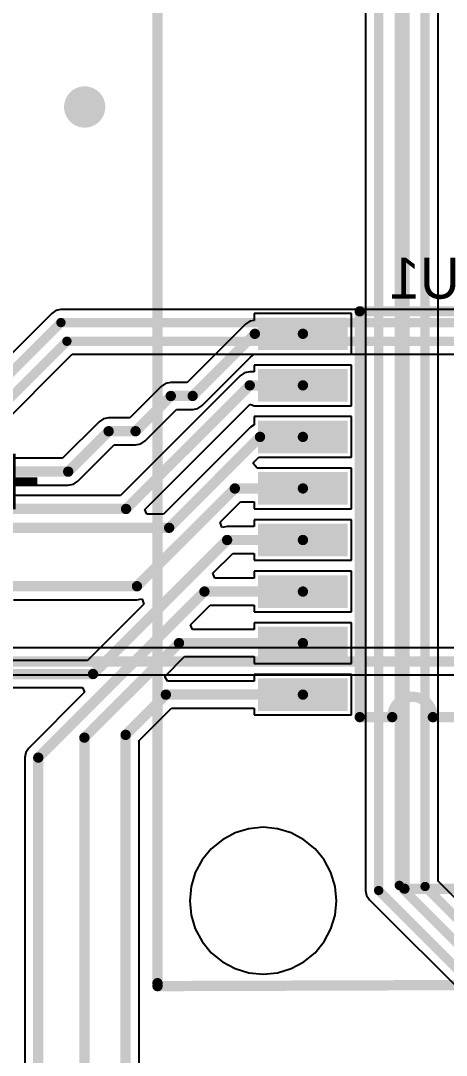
# Model space of a CAD drawing. Header units: millimetres. Extents: x -0.4 to 7.76, y -3.34 to 0.42.
# Drawn here: x 1.946 to 2.358, y -2.338 to -1.334 of the extents above; entities that cross this region are included whole.
import ezdxf

# ---------------------------------------------------------------- set-up
doc = ezdxf.new("R2010")
doc.units = ezdxf.units.MM
doc.header["$MEASUREMENT"] = 0
for name, color, linetype in [('BottomLayer', 5, 'Continuous'), ('BottomOverlay', 54, 'Continuous'), ('BottomPaste', 16, 'Continuous'), ('BottomSolder', 6, 'Continuous'), ('MultiLayer', 9, 'Continuous'), ('TopLayer', 1, 'Continuous'), ('TopOverlay', 2, 'Continuous'), ('ViaHoleLayer', 16, 'Continuous')]:
    doc.layers.add(name, color=color, linetype=linetype)

# ---------------------------------------------------------------- blocks, each defined once
blk = doc.blocks.new('LCD_MODULE_3_2_480_320_11')
at = {"layer": 'TopOverlay', "const_width": 0.01}
for points in [[(-0.0394, -2.135), (-0.0394, 0)], [(0.2, -0.0394), (0.2, -2.0433)], [(0.2, -2.0433), (3.2677, -2.0472)], [(-0.0394, -2.1378), (3.5433, -2.126)]]:
    blk.add_lwpolyline(points, dxfattribs=at)
at = {"layer": 'TopOverlay', "const_width": 0.005}
for points in [[(0.1975, -2.0433, 1), (0.2025, -2.0433, 1)], [(0.1975, -2.0433, 1), (0.2025, -2.0433, 1)], [(-0.0419, -2.135, 1), (-0.0369, -2.135, 1)], [(-0.0419, -2.1378, 1), (-0.0369, -2.1378, 1)]]:
    blk.add_lwpolyline(points, format="xyb", close=True, dxfattribs=at)
blk = doc.blocks.new('MCP3008_I_SL_B_45')
at = {"layer": 'BottomLayer'}
for points in [[(-0.1457, 0.1632), (-0.0669, 0.1632), (-0.1457, 0.1868), (-0.0669, 0.1868)], [(0.0669, 0.1632), (0.1457, 0.1632), (0.0669, 0.1868), (0.1457, 0.1868)], [(-0.1457, 0.1132), (-0.0669, 0.1132), (-0.1457, 0.1368), (-0.0669, 0.1368)], [(0.0669, 0.1132), (0.1457, 0.1132), (0.0669, 0.1368), (0.1457, 0.1368)], [(-0.1457, 0.0632), (-0.0669, 0.0632), (-0.1457, 0.0868), (-0.0669, 0.0868)], [(0.0669, 0.0632), (0.1457, 0.0632), (0.0669, 0.0868), (0.1457, 0.0868)], [(-0.1457, 0.0132), (-0.0669, 0.0132), (-0.1457, 0.0368), (-0.0669, 0.0368)], [(0.0669, 0.0132), (0.1457, 0.0132), (0.0669, 0.0368), (0.1457, 0.0368)], [(-0.1457, -0.0368), (-0.0669, -0.0368), (-0.1457, -0.0132), (-0.0669, -0.0132)], [(0.0669, -0.0368), (0.1457, -0.0368), (0.0669, -0.0132), (0.1457, -0.0132)], [(-0.1457, -0.0868), (-0.0669, -0.0868), (-0.1457, -0.0632), (-0.0669, -0.0632)], [(0.0669, -0.0868), (0.1457, -0.0868), (0.0669, -0.0632), (0.1457, -0.0632)], [(-0.1457, -0.1368), (-0.0669, -0.1368), (-0.1457, -0.1132), (-0.0669, -0.1132)], [(0.0669, -0.1368), (0.1457, -0.1368), (0.0669, -0.1132), (0.1457, -0.1132)], [(-0.1457, -0.1868), (-0.0669, -0.1868), (-0.1457, -0.1632), (-0.0669, -0.1632)], [(0.0669, -0.1868), (0.1457, -0.1868), (0.0669, -0.1632), (0.1457, -0.1632)]]:
    blk.add_solid(points, dxfattribs=at)
at = {"layer": 'BottomOverlay', "const_width": 0.01}
for points in [[(-0.0512, 0.1968), (0.0512, 0.1968)], [(-0.0512, -0.1968), (-0.0512, 0.1968)], [(0.0512, -0.1968), (0.0512, 0.1968)], [(-0.0512, -0.1968), (-0.0197, -0.1968)], [(0.0197, -0.1968), (0.0512, -0.1968)]]:
    blk.add_lwpolyline(points, dxfattribs=at)
at = {"layer": 'BottomOverlay', "const_width": 0.005}
for points in [[(-0.0537, 0.1968, 1), (-0.0487, 0.1968, 1)], [(-0.0537, 0.1968, 1), (-0.0487, 0.1968, 1)], [(0.0487, 0.1968, 1), (0.0537, 0.1968, 1)], [(0.0487, 0.1968, 1), (0.0537, 0.1968, 1)], [(-0.0537, -0.1968, 1), (-0.0487, -0.1968, 1)], [(-0.0537, -0.1968, 1), (-0.0487, -0.1968, 1)], [(-0.0222, -0.1968, 1), (-0.0172, -0.1968, 1)], [(-0.0222, -0.1968, 1), (-0.0172, -0.1968, 1)], [(0.0172, -0.1968, 1), (0.0222, -0.1968, 1)], [(0.0172, -0.1968, 1), (0.0222, -0.1968, 1)], [(0.0487, -0.1968, 1), (0.0537, -0.1968, 1)], [(0.0487, -0.1968, 1), (0.0537, -0.1968, 1)]]:
    blk.add_lwpolyline(points, format="xyb", close=True, dxfattribs=at)
at = {"layer": 'BottomOverlay', "const_width": 0.01}
blk.add_lwpolyline([(-0.0197, -0.1968, -1), (0.0197, -0.1968)], format="xyb", dxfattribs=at)
at = {"layer": 'BottomPaste'}
for points in [[(-0.1457, 0.1632), (-0.0669, 0.1632), (-0.1457, 0.1868), (-0.0669, 0.1868)], [(0.0669, 0.1632), (0.1457, 0.1632), (0.0669, 0.1868), (0.1457, 0.1868)], [(-0.1457, 0.1132), (-0.0669, 0.1132), (-0.1457, 0.1368), (-0.0669, 0.1368)], [(0.0669, 0.1132), (0.1457, 0.1132), (0.0669, 0.1368), (0.1457, 0.1368)], [(-0.1457, 0.0632), (-0.0669, 0.0632), (-0.1457, 0.0868), (-0.0669, 0.0868)], [(0.0669, 0.0632), (0.1457, 0.0632), (0.0669, 0.0868), (0.1457, 0.0868)], [(-0.1457, 0.0132), (-0.0669, 0.0132), (-0.1457, 0.0368), (-0.0669, 0.0368)], [(0.0669, 0.0132), (0.1457, 0.0132), (0.0669, 0.0368), (0.1457, 0.0368)], [(-0.1457, -0.0368), (-0.0669, -0.0368), (-0.1457, -0.0132), (-0.0669, -0.0132)], [(0.0669, -0.0368), (0.1457, -0.0368), (0.0669, -0.0132), (0.1457, -0.0132)], [(-0.1457, -0.0868), (-0.0669, -0.0868), (-0.1457, -0.0632), (-0.0669, -0.0632)], [(0.0669, -0.0868), (0.1457, -0.0868), (0.0669, -0.0632), (0.1457, -0.0632)], [(-0.1457, -0.1368), (-0.0669, -0.1368), (-0.1457, -0.1132), (-0.0669, -0.1132)], [(0.0669, -0.1368), (0.1457, -0.1368), (0.0669, -0.1132), (0.1457, -0.1132)], [(-0.1457, -0.1868), (-0.0669, -0.1868), (-0.1457, -0.1632), (-0.0669, -0.1632)], [(0.0669, -0.1868), (0.1457, -0.1868), (0.0669, -0.1632), (0.1457, -0.1632)]]:
    blk.add_solid(points, dxfattribs=at)
at = {"layer": 'BottomSolder'}
for points in [[(-0.1497, 0.1592), (-0.0629, 0.1592), (-0.1497, 0.1908), (-0.0629, 0.1908)], [(0.0629, 0.1592), (0.1497, 0.1592), (0.0629, 0.1908), (0.1497, 0.1908)], [(-0.1497, 0.1092), (-0.0629, 0.1092), (-0.1497, 0.1408), (-0.0629, 0.1408)], [(0.0629, 0.1092), (0.1497, 0.1092), (0.0629, 0.1408), (0.1497, 0.1408)], [(-0.1497, 0.0592), (-0.0629, 0.0592), (-0.1497, 0.0908), (-0.0629, 0.0908)], [(0.0629, 0.0592), (0.1497, 0.0592), (0.0629, 0.0908), (0.1497, 0.0908)], [(-0.1497, 0.0092), (-0.0629, 0.0092), (-0.1497, 0.0408), (-0.0629, 0.0408)], [(0.0629, 0.0092), (0.1497, 0.0092), (0.0629, 0.0408), (0.1497, 0.0408)], [(-0.1497, -0.0408), (-0.0629, -0.0408), (-0.1497, -0.0092), (-0.0629, -0.0092)], [(0.0629, -0.0408), (0.1497, -0.0408), (0.0629, -0.0092), (0.1497, -0.0092)], [(-0.1497, -0.0908), (-0.0629, -0.0908), (-0.1497, -0.0592), (-0.0629, -0.0592)], [(0.0629, -0.0908), (0.1497, -0.0908), (0.0629, -0.0592), (0.1497, -0.0592)], [(-0.1497, -0.1408), (-0.0629, -0.1408), (-0.1497, -0.1092), (-0.0629, -0.1092)], [(0.0629, -0.1408), (0.1497, -0.1408), (0.0629, -0.1092), (0.1497, -0.1092)], [(-0.1497, -0.1908), (-0.0629, -0.1908), (-0.1497, -0.1592), (-0.0629, -0.1592)], [(0.0629, -0.1908), (0.1497, -0.1908), (0.0629, -0.1592), (0.1497, -0.1592)]]:
    blk.add_solid(points, dxfattribs=at)

msp = doc.modelspace()

# ---------------------------------------------------------------- linework, layer by layer
at = {"layer": 'BottomLayer'}
for p, q in [((2.3504, -2.1685), (2.3504, -1.2904)), ((2.2801, -1.3137), (2.2801, -2.1777)), ((2.1677, -1.6255), (2.1635, -1.6284)), ((2.172, -1.6247), (2.1677, -1.6255)), ((2.2665, -1.618), (2.172, -1.618)), ((2.172, -1.618), (2.172, -1.6247)), ((2.2665, -1.6574), (2.2665, -1.618)), ((2.1635, -1.6284), (2.107, -1.6849)), ((2.1217, -1.7073), (2.1685, -1.6604)), ((2.1685, -1.6604), (2.172, -1.6574)), ((2.172, -1.6574), (2.172, -1.6574)), ((2.172, -1.6574), (2.172, -1.6574)), ((2.172, -1.6574), (2.2665, -1.6574)), ((2.1627, -1.6755), (2.1585, -1.6784)), ((2.1677, -1.6746), (2.1627, -1.6755)), ((2.172, -1.6746), (2.1677, -1.6746)), ((2.2665, -1.668), (2.172, -1.668)), ((2.172, -1.668), (2.172, -1.6746)), ((2.2665, -1.7074), (2.2665, -1.668)), ((2.1585, -1.6784), (2.0424, -1.7945)), ((2.0862, -1.6859), (2.0819, -1.6887)), ((2.0912, -1.6849), (2.0862, -1.6859)), ((2.107, -1.6849), (2.0912, -1.6849)), ((2.0819, -1.6887), (2.0515, -1.7191)), ((2.0659, -1.8081), (2.1682, -1.7058)), ((2.1682, -1.7058), (2.172, -1.7074)), ((2.0663, -1.7415), (2.0967, -1.7111)), ((2.0967, -1.7111), (2.1124, -1.7111)), ((2.1124, -1.7111), (2.1174, -1.7101)), ((2.1174, -1.7101), (2.1217, -1.7073)), ((2.172, -1.7074), (2.172, -1.7074)), ((2.172, -1.7074), (2.2665, -1.7074)), ((2.0216, -1.723), (1.9863, -1.7583)), ((2.0259, -1.7201), (2.0216, -1.723)), ((2.0309, -1.7191), (2.0259, -1.7201)), ((2.0515, -1.7191), (2.0309, -1.7191)), ((2.172, -1.726), (2.1685, -1.7284)), ((2.2665, -1.718), (2.172, -1.718)), ((2.172, -1.718), (2.172, -1.726)), ((2.2665, -1.7574), (2.2665, -1.718)), ((2.1685, -1.7284), (2.0841, -1.8127)), ((2.001, -1.7807), (2.0363, -1.7454)), ((2.0363, -1.7454), (2.057, -1.7454)), ((2.057, -1.7454), (2.062, -1.7444)), ((2.062, -1.7444), (2.0663, -1.7415)), ((1.9863, -1.7583), (0.5825, -1.7583)), ((2.1713, -1.7637), (2.1714, -1.7626)), ((2.175, -1.768), (2.1713, -1.7637)), ((2.1714, -1.7626), (2.1766, -1.7574)), ((2.1766, -1.7574), (2.2665, -1.7574)), ((2.1769, -1.768), (2.175, -1.768)), ((2.2665, -1.768), (2.1769, -1.768)), ((2.2665, -1.8074), (2.2665, -1.768)), ((0.5879, -1.7845), (1.9917, -1.7845)), ((1.9917, -1.7845), (1.9968, -1.7835)), ((1.9968, -1.7835), (2.001, -1.7807)), ((2.0424, -1.7945), (1.0187, -1.7945)), ((2.1392, -1.8203), (2.1587, -1.8008)), ((2.1587, -1.8008), (2.172, -1.8008)), ((2.172, -1.8008), (2.172, -1.8074)), ((2.0678, -1.8127), (2.0659, -1.8081)), ((2.0841, -1.8127), (2.0678, -1.8127)), ((2.172, -1.8074), (2.2665, -1.8074)), ((2.1408, -1.8253), (2.1392, -1.8203)), ((2.1411, -1.8255), (2.1408, -1.8253)), ((2.1458, -1.8246), (2.1411, -1.8255)), ((2.172, -1.8246), (2.1458, -1.8246)), ((2.2665, -1.818), (2.172, -1.818)), ((2.172, -1.818), (2.172, -1.8246)), ((2.2665, -1.8574), (2.2665, -1.818)), ((2.1321, -1.8699), (2.1512, -1.8508)), ((2.1512, -1.8508), (2.172, -1.8508)), ((2.172, -1.8508), (2.172, -1.8574)), ((2.172, -1.8574), (2.2665, -1.8574)), ((2.134, -1.8746), (2.1321, -1.8699)), ((2.172, -1.8746), (2.134, -1.8746)), ((2.2665, -1.868), (2.172, -1.868)), ((2.172, -1.868), (2.172, -1.8746)), ((2.2665, -1.9074), (2.2665, -1.868)), ((1.9385, -1.8957), (2.0584, -1.8957)), ((2.0584, -1.8957), (2.0631, -1.8948)), ((2.0631, -1.8948), (2.0634, -1.895)), ((2.0634, -1.895), (2.0649, -1.9)), ((2.0649, -1.9), (2.0104, -1.9546)), ((2.1102, -1.9199), (2.1293, -1.9008)), ((2.1293, -1.9008), (2.172, -1.9008)), ((2.172, -1.9008), (2.172, -1.9074)), ((2.172, -1.9074), (2.2665, -1.9074)), ((2.1121, -1.9246), (2.1102, -1.9199)), ((2.172, -1.9246), (2.1121, -1.9246)), ((2.2665, -1.918), (2.172, -1.918)), ((2.172, -1.918), (2.172, -1.9246)), ((2.2665, -1.9574), (2.2665, -1.918)), ((2.0104, -1.9546), (0.6027, -1.9546)), ((2.0857, -1.9697), (2.1046, -1.9508)), ((2.1046, -1.9508), (2.172, -1.9508)), ((2.172, -1.9508), (2.172, -1.9574)), ((2.172, -1.9574), (2.2665, -1.9574)), ((2.0858, -1.9708), (2.0857, -1.9697)), ((2.0879, -1.9746), (2.0858, -1.9708)), ((2.172, -1.9746), (2.0879, -1.9746)), ((2.2665, -1.968), (2.172, -1.968)), ((2.172, -1.968), (2.172, -1.9746)), ((2.2665, -2.0074), (2.2665, -1.968)), ((0.6082, -1.9808), (2.0056, -1.9808)), ((2.0075, -1.9854), (1.9535, -2.0395)), ((2.0056, -1.9808), (2.0075, -1.9854)), ((2.0605, -2.0321), (2.0919, -2.0008)), ((2.0919, -2.0008), (2.172, -2.0008)), ((2.172, -2.0008), (2.172, -2.0074)), ((2.172, -2.0074), (2.2665, -2.0074)), ((2.0605, -2.5369), (2.0605, -2.0321)), ((1.9506, -2.0438), (1.9496, -2.0488)), ((1.9535, -2.0395), (1.9506, -2.0438)), ((1.9496, -2.0488), (1.9496, -2.4558)), ((2.1807, -2.1164), (2.1668, -2.1178)), ((2.1946, -2.1178), (2.1807, -2.1164)), ((2.1535, -2.1218), (2.1412, -2.1284)), ((2.1668, -2.1178), (2.1535, -2.1218)), ((2.208, -2.1218), (2.1946, -2.1178)), ((2.2203, -2.1284), (2.208, -2.1218)), ((2.1304, -2.1372), (2.1215, -2.148)), ((2.1412, -2.1284), (2.1304, -2.1372)), ((2.2311, -2.1372), (2.2203, -2.1284)), ((2.2399, -2.148), (2.2311, -2.1372)), ((2.1215, -2.148), (2.1149, -2.1603)), ((2.2465, -2.1603), (2.2399, -2.148)), ((2.1149, -2.1603), (2.1109, -2.1737)), ((2.2506, -2.1737), (2.2465, -2.1603)), ((2.1109, -2.1737), (2.1095, -2.1876)), ((2.2519, -2.1876), (2.2506, -2.1737)), ((2.2801, -2.1777), (2.2811, -2.1825)), ((2.4469, -2.265), (2.3504, -2.1685)), ((2.1095, -2.1876), (2.1109, -2.2015)), ((2.2506, -2.2015), (2.2519, -2.1876)), ((2.2811, -2.1825), (2.2838, -2.1866)), ((2.2838, -2.1866), (2.4238, -2.3266)), ((2.1109, -2.2015), (2.1149, -2.2148)), ((2.2465, -2.2148), (2.2506, -2.2015)), ((2.1149, -2.2148), (2.1215, -2.2272)), ((2.2399, -2.2272), (2.2465, -2.2148)), ((2.1215, -2.2272), (2.1304, -2.238)), ((2.2311, -2.238), (2.2399, -2.2272)), ((2.1304, -2.238), (2.1412, -2.2468)), ((2.1412, -2.2468), (2.1535, -2.2534)), ((2.208, -2.2534), (2.2203, -2.2468)), ((2.2203, -2.2468), (2.2311, -2.238)), ((2.1535, -2.2534), (2.1668, -2.2574)), ((2.1668, -2.2574), (2.1807, -2.2588)), ((2.1807, -2.2588), (2.1946, -2.2574)), ((2.1946, -2.2574), (2.208, -2.2534))]:
    msp.add_line(p, q, dxfattribs=at)
for points, const_width in [([(2.3127, -2.1727), (2.3127, -1.2969)], 0.00906), ([(2.3377, -2.1738), (2.3377, -1.2904)], 0.00906), ([(2.2927, -2.1777), (2.2927, -1.3084)], 0.00906), ([(2.1124, -1.698), (2.1727, -1.6377)], 0.01), ([(2.1727, -1.6377), (2.2193, -1.6377)], 0.01), ([(2.0478, -1.8076), (2.1677, -1.6877)], 0.01), ([(2.1677, -1.6877), (2.2193, -1.6877)], 0.01), ([(2.057, -1.7322), (2.0912, -1.698)], 0.01), ([(2.0912, -1.698), (2.1124, -1.698)], 0.01), ([(1.9917, -1.7714), (2.0309, -1.7322)], 0.01), ([(2.0309, -1.7322), (2.057, -1.7322)], 0.01), ([(2.0896, -1.8259), (2.1777, -1.7377)], 0.01), ([(2.1777, -1.7377), (2.2193, -1.7377)], 0.01), ([(0.5825, -1.7714), (1.9917, -1.7714)], 0.01), ([(2.0584, -1.8826), (2.1533, -1.7877)], 0.01), ([(2.1533, -1.7877), (2.2193, -1.7877)], 0.01), ([(1.0187, -1.8076), (2.0478, -1.8076)], 0.01), ([(1.4729, -1.8259), (2.0896, -1.8259)], 0.01), ([(2.0158, -1.9677), (2.1458, -1.8377)], 0.01), ([(2.1458, -1.8377), (2.2193, -1.8377)], 0.01), ([(1.8886, -1.8826), (2.0584, -1.8826)], 0.01), ([(1.9627, -2.0488), (2.1238, -1.8877)], 0.01), ([(2.1238, -1.8877), (2.2193, -1.8877)], 0.01), ([(2.0074, -2.0294), (2.0991, -1.9377)], 0.01), ([(2.0991, -1.9377), (2.2193, -1.9377)], 0.01), ([(0.6027, -1.9677), (2.0158, -1.9677)], 0.01), ([(2.0474, -2.0267), (2.0864, -1.9877)], 0.01), ([(2.0864, -1.9877), (2.2193, -1.9877)], 0.01), ([(2.0074, -2.4959), (2.0074, -2.0294)], 0.01), ([(2.0474, -2.5369), (2.0474, -2.0267)], 0.01), ([(1.9627, -2.4612), (1.9627, -2.0488)], 0.01), ([(2.2927, -2.1777), (2.4327, -2.3176)], 0.00906), ([(2.3127, -2.1727), (2.4407, -2.3007)], 0.00906), ([(2.3377, -2.1738), (2.4416, -2.2777)], 0.00906)]:
    msp.add_lwpolyline(points, dxfattribs=dict(at, const_width=const_width))
for points, const_width in [([(1.9977, -1.4177, 1), (2.0177, -1.4177, 1)], 0.02), ([(2.1702, -1.6377, 1), (2.1752, -1.6377, 1)], 0.005), ([(2.1702, -1.6377, 1), (2.1752, -1.6377, 1)], 0.005), ([(2.2168, -1.6377, 1), (2.2218, -1.6377, 1)], 0.005), ([(2.1652, -1.6877, 1), (2.1702, -1.6877, 1)], 0.005), ([(2.1652, -1.6877, 1), (2.1702, -1.6877, 1)], 0.005), ([(2.2168, -1.6877, 1), (2.2218, -1.6877, 1)], 0.005), ([(2.0887, -1.698, 1), (2.0937, -1.698, 1)], 0.005), ([(2.0887, -1.698, 1), (2.0937, -1.698, 1)], 0.005), ([(2.1099, -1.698, 1), (2.1149, -1.698, 1)], 0.005), ([(2.1099, -1.698, 1), (2.1149, -1.698, 1)], 0.005), ([(2.0284, -1.7322, 1), (2.0334, -1.7322, 1)], 0.005), ([(2.0284, -1.7322, 1), (2.0334, -1.7322, 1)], 0.005), ([(2.0545, -1.7322, 1), (2.0595, -1.7322, 1)], 0.005), ([(2.0545, -1.7322, 1), (2.0595, -1.7322, 1)], 0.005), ([(2.1752, -1.7377, 1), (2.1802, -1.7377, 1)], 0.005), ([(2.1752, -1.7377, 1), (2.1802, -1.7377, 1)], 0.005), ([(2.2168, -1.7377, 1), (2.2218, -1.7377, 1)], 0.005), ([(1.9892, -1.7714, 1), (1.9942, -1.7714, 1)], 0.005), ([(1.9892, -1.7714, 1), (1.9942, -1.7714, 1)], 0.005), ([(2.1508, -1.7877, 1), (2.1558, -1.7877, 1)], 0.005), ([(2.1508, -1.7877, 1), (2.1558, -1.7877, 1)], 0.005), ([(2.2168, -1.7877, 1), (2.2218, -1.7877, 1)], 0.005), ([(2.0453, -1.8076, 1), (2.0503, -1.8076, 1)], 0.005), ([(2.0453, -1.8076, 1), (2.0503, -1.8076, 1)], 0.005), ([(2.0871, -1.8259, 1), (2.0921, -1.8259, 1)], 0.005), ([(2.0871, -1.8259, 1), (2.0921, -1.8259, 1)], 0.005), ([(2.1433, -1.8377, 1), (2.1483, -1.8377, 1)], 0.005), ([(2.1433, -1.8377, 1), (2.1483, -1.8377, 1)], 0.005), ([(2.2168, -1.8377, 1), (2.2218, -1.8377, 1)], 0.005), ([(2.0559, -1.8826, 1), (2.0609, -1.8826, 1)], 0.005), ([(2.0559, -1.8826, 1), (2.0609, -1.8826, 1)], 0.005), ([(2.1213, -1.8877, 1), (2.1263, -1.8877, 1)], 0.005), ([(2.1213, -1.8877, 1), (2.1263, -1.8877, 1)], 0.005), ([(2.2168, -1.8877, 1), (2.2218, -1.8877, 1)], 0.005), ([(2.0966, -1.9377, 1), (2.1016, -1.9377, 1)], 0.005), ([(2.0966, -1.9377, 1), (2.1016, -1.9377, 1)], 0.005), ([(2.2168, -1.9377, 1), (2.2218, -1.9377, 1)], 0.005), ([(2.0133, -1.9677, 1), (2.0183, -1.9677, 1)], 0.005), ([(2.0133, -1.9677, 1), (2.0183, -1.9677, 1)], 0.005), ([(2.0839, -1.9877, 1), (2.0889, -1.9877, 1)], 0.005), ([(2.0839, -1.9877, 1), (2.0889, -1.9877, 1)], 0.005), ([(2.2168, -1.9877, 1), (2.2218, -1.9877, 1)], 0.005), ([(2.0049, -2.0294, 1), (2.0099, -2.0294, 1)], 0.005), ([(2.0049, -2.0294, 1), (2.0099, -2.0294, 1)], 0.005), ([(2.0449, -2.0267, 1), (2.0499, -2.0267, 1)], 0.005), ([(2.0449, -2.0267, 1), (2.0499, -2.0267, 1)], 0.005), ([(1.9602, -2.0488, 1), (1.9652, -2.0488, 1)], 0.005), ([(1.9602, -2.0488, 1), (1.9652, -2.0488, 1)], 0.005), ([(2.2905, -2.1777, 1), (2.295, -2.1777, 1)], 0.00453), ([(2.2905, -2.1777, 1), (2.295, -2.1777, 1)], 0.00453), ([(2.3105, -2.1727, 1), (2.315, -2.1727, 1)], 0.00453), ([(2.3105, -2.1727, 1), (2.315, -2.1727, 1)], 0.00453), ([(2.3355, -2.1738, 1), (2.34, -2.1738, 1)], 0.00453), ([(2.3355, -2.1738, 1), (2.34, -2.1738, 1)], 0.00453)]:
    msp.add_lwpolyline(points, format="xyb", close=True, dxfattribs=dict(at, const_width=const_width))
at = {"layer": 'MultiLayer', "const_width": 0.02}
msp.add_lwpolyline([(1.9977, -1.4177, 1), (2.0177, -1.4177, 1)], format="xyb", close=True, dxfattribs=at)
at = {"layer": 'TopLayer'}
for p, q in [((1.9798, -1.6151), (1.9757, -1.6179)), ((1.9846, -1.6142), (1.9798, -1.6151)), ((4.497, -1.6142), (1.9846, -1.6142)), ((1.9757, -1.6179), (1.8486, -1.745)), ((1.8467, -1.8066), (1.9957, -1.6576)), ((1.9957, -1.6576), (4.445, -1.6576)), ((2.8555, -1.9423), (1.5816, -1.9423)), ((1.5795, -1.9686), (2.8501, -1.9686)), ((2.1807, -2.1164), (2.1668, -2.1178)), ((2.1946, -2.1178), (2.1807, -2.1164)), ((2.1535, -2.1218), (2.1412, -2.1284)), ((2.1668, -2.1178), (2.1535, -2.1218)), ((2.208, -2.1218), (2.1946, -2.1178)), ((2.2203, -2.1284), (2.208, -2.1218)), ((2.1304, -2.1372), (2.1215, -2.148)), ((2.1412, -2.1284), (2.1304, -2.1372)), ((2.2311, -2.1372), (2.2203, -2.1284)), ((2.2399, -2.148), (2.2311, -2.1372)), ((2.1215, -2.148), (2.1149, -2.1603)), ((2.2465, -2.1603), (2.2399, -2.148)), ((2.1149, -2.1603), (2.1109, -2.1737)), ((2.2506, -2.1737), (2.2465, -2.1603)), ((2.1109, -2.1737), (2.1095, -2.1876)), ((2.2519, -2.1876), (2.2506, -2.1737)), ((2.1095, -2.1876), (2.1109, -2.2015)), ((2.2506, -2.2015), (2.2519, -2.1876)), ((2.1109, -2.2015), (2.1149, -2.2148)), ((2.2465, -2.2148), (2.2506, -2.2015)), ((2.1149, -2.2148), (2.1215, -2.2272)), ((2.2399, -2.2272), (2.2465, -2.2148)), ((2.1215, -2.2272), (2.1304, -2.238)), ((2.2311, -2.238), (2.2399, -2.2272)), ((2.1304, -2.238), (2.1412, -2.2468)), ((2.1412, -2.2468), (2.1535, -2.2534)), ((2.208, -2.2534), (2.2203, -2.2468)), ((2.2203, -2.2468), (2.2311, -2.238)), ((2.1535, -2.2534), (2.1668, -2.2574)), ((2.1668, -2.2574), (2.1807, -2.2588)), ((2.1807, -2.2588), (2.1946, -2.2574)), ((2.1946, -2.2574), (2.208, -2.2534))]:
    msp.add_line(p, q, dxfattribs=at)
for points, const_width in [([(1.9977, -1.4177, 1), (2.0177, -1.4177, 1)], 0.02), ([(1.9824, -1.6268, 1), (1.9869, -1.6268, 1)], 0.00453), ([(1.9824, -1.6268, 1), (1.9869, -1.6268, 1)], 0.00453), ([(1.9882, -1.6449, 1), (1.9927, -1.6449, 1)], 0.00453), ([(1.9882, -1.6449, 1), (1.9927, -1.6449, 1)], 0.00453)]:
    msp.add_lwpolyline(points, format="xyb", close=True, dxfattribs=dict(at, const_width=const_width))
for points, const_width in [([(1.8538, -1.7577), (1.9846, -1.6268)], 0.00906), ([(1.9846, -1.6268), (4.497, -1.6268)], 0.00906), ([(1.8377, -1.7977), (1.9905, -1.6449)], 0.00906), ([(1.9905, -1.6449), (4.4875, -1.6449)], 0.00906), ([(1.5421, -1.9554), (2.8555, -1.9554)], 0.01)]:
    msp.add_lwpolyline(points, dxfattribs=dict(at, const_width=const_width))
at = {"layer": 'ViaHoleLayer', "const_width": 0.00957}
msp.add_lwpolyline([(2.0029, -1.4177, 1), (2.0125, -1.4177, 1)], format="xyb", close=True, dxfattribs=at)

# ---------------------------------------------------------------- block references
for name, p in [('LCD_MODULE_3_2_480_320_11', (2.1177, -0.1326)), ('MCP3008_I_SL_B_45', (2.3256, -1.8127))]:
    msp.add_blockref(name, p)

# ---------------------------------------------------------------- texts
at = {"layer": 'BottomOverlay', "text_generation_flag": 2}
msp.add_text('U1', height=0.03989, dxfattribs=at).set_placement((2.3713, -1.6036))
at = {"layer": 'TopOverlay'}
msp.add_text('MODE+', height=0.076, dxfattribs=at).set_placement((1.6027, -1.8177))

doc.saveas('drawing.dxf')
